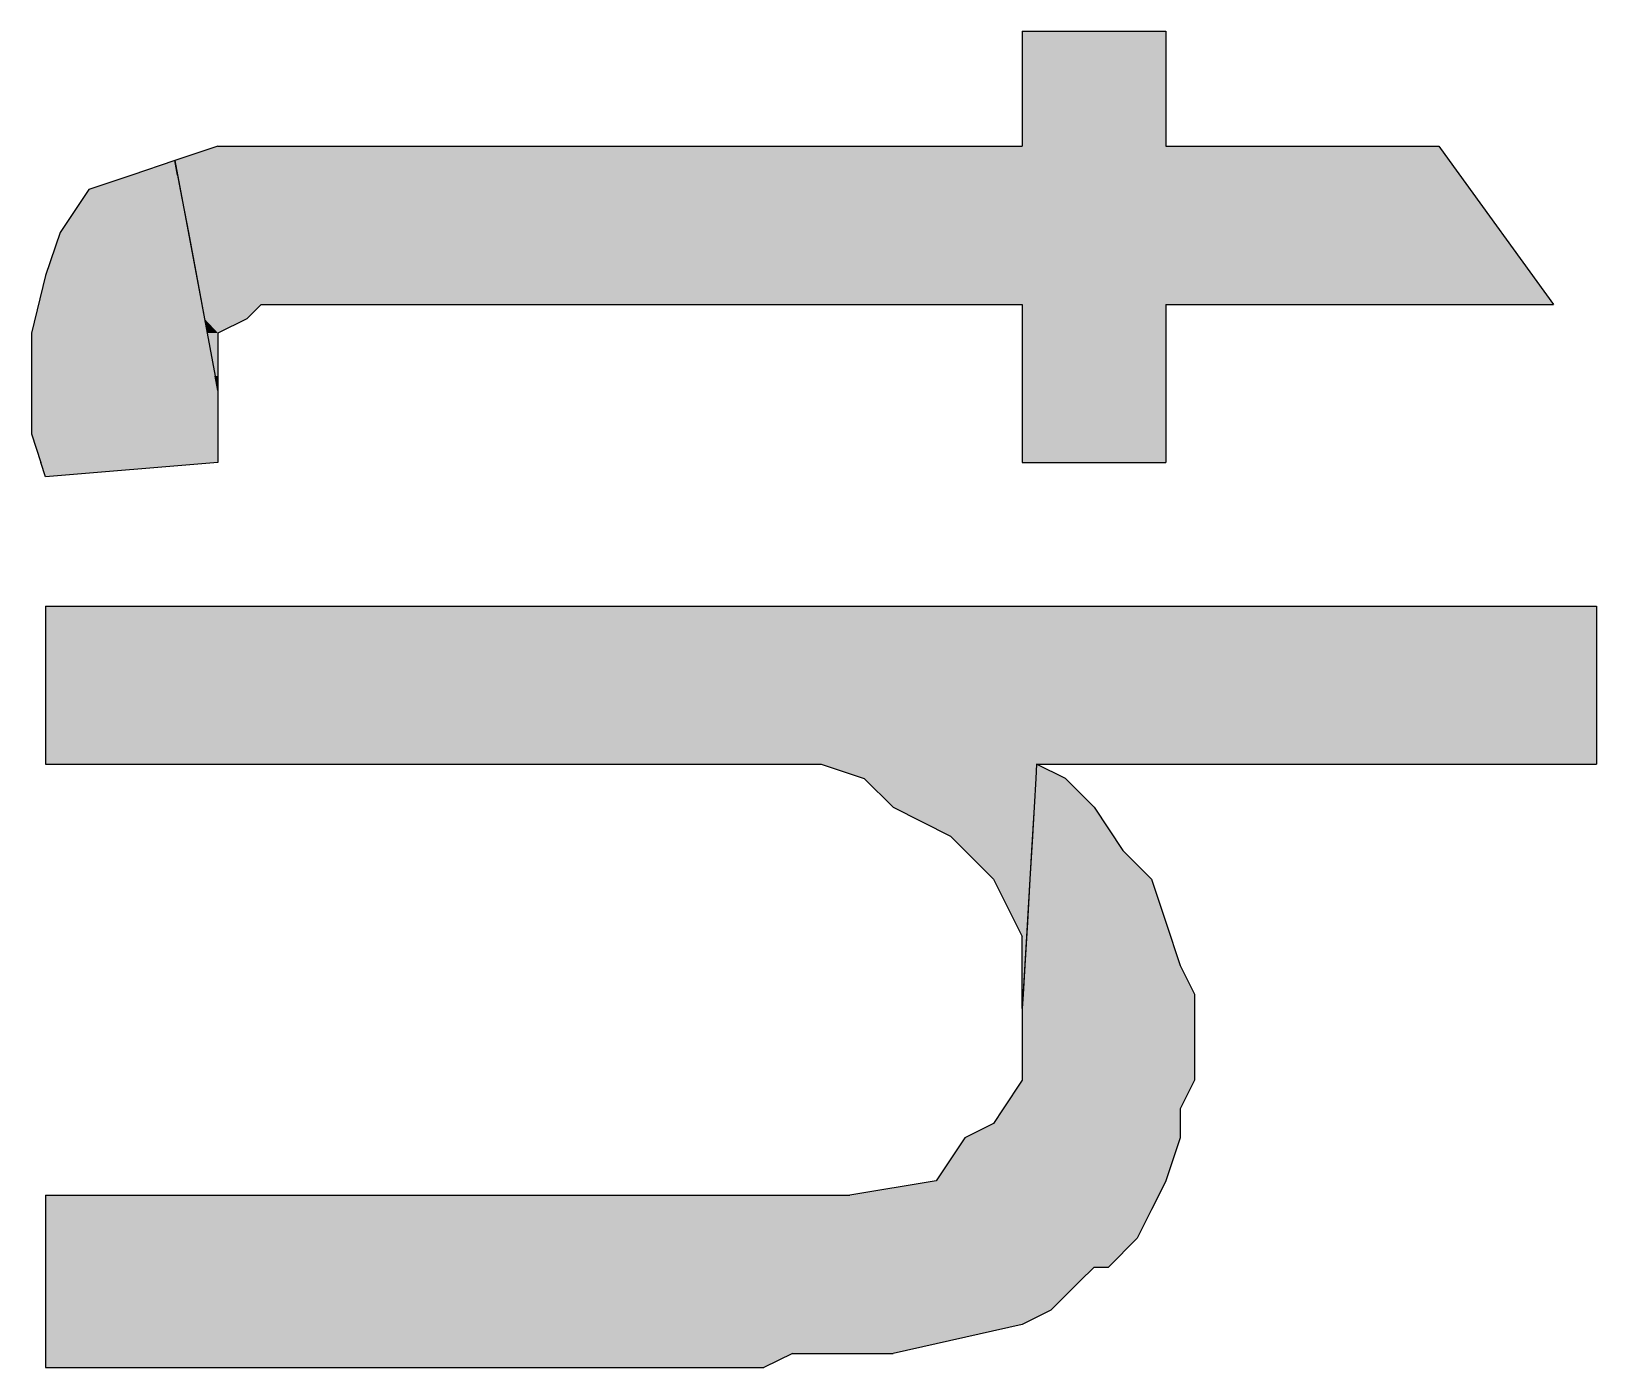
# Model space of a CAD drawing. Extents: x -1063 to 1100, y -467 to 441.
# Drawn here: x 568.63 to 586.8, y 125.58 to 141.08 of the extents above; entities that cross this region are included whole.
import ezdxf

# ---------------------------------------------------------------- set-up
doc = ezdxf.new("R2010")
doc.units = 0
doc.layers.add('H', color=7, linetype='CONTINUOUS')

# ---------------------------------------------------------------- blocks, each defined once
blk = doc.blocks.new('*U549')
at = {"layer": 'H', "color": 0, "linetype": 'CONTINUOUS'}
for p, q in [((570.298, 139.583), (569.798, 139.416)), ((570.33, 139.416), (570.298, 139.583)), ((569.798, 139.416), (569.298, 139.249)), ((570.33, 139.416), (570.361, 139.249)), ((569.298, 139.249), (568.965, 138.749)), ((570.361, 139.249), (570.455, 138.749)), ((568.965, 138.749), (568.798, 138.249)), ((570.455, 138.749), (570.548, 138.249)), ((568.798, 138.249), (568.632, 137.583)), ((570.548, 138.249), (570.673, 137.583)), ((568.632, 137.583), (568.632, 136.916)), ((570.673, 137.583), (570.798, 136.916)), ((568.632, 136.916), (568.632, 136.416)), ((570.798, 136.916), (570.798, 136.416)), ((568.632, 136.416), (568.743, 136.083)), ((570.798, 136.416), (570.798, 136.083)), ((568.798, 135.916), (568.743, 136.083)), ((570.798, 136.083), (568.798, 135.916))]:
    blk.add_line(p, q, dxfattribs=at)
for points in [[(570.298, 139.583), (569.798, 139.416), (570.33, 139.416)], [(569.798, 139.416), (569.298, 139.249), (570.361, 139.249)], [(569.298, 139.249), (568.965, 138.749), (570.455, 138.749)], [(568.965, 138.749), (568.798, 138.249), (570.548, 138.249)], [(568.798, 138.249), (568.632, 137.583), (570.673, 137.583)], [(568.632, 137.583), (568.632, 136.916), (570.798, 136.916)], [(568.632, 136.916), (568.632, 136.416), (570.798, 136.416)], [(568.632, 136.416), (568.743, 136.083), (570.798, 136.083)]]:
    blk.add_solid(points, dxfattribs=at)
at = {"layer": 'H', "color": 0, "linetype": 'CONTINUOUS', "extrusion": (0, 0, -1)}
for points in [[(-569.798, 139.416), (-570.33, 139.416), (-570.361, 139.249)], [(-569.298, 139.249), (-570.361, 139.249), (-570.455, 138.749)], [(-568.965, 138.749), (-570.455, 138.749), (-570.548, 138.249)], [(-568.798, 138.249), (-570.548, 138.249), (-570.673, 137.583)], [(-568.632, 137.583), (-570.673, 137.583), (-570.798, 136.916)], [(-568.632, 136.916), (-570.798, 136.916), (-570.798, 136.416)], [(-568.632, 136.416), (-570.798, 136.416), (-570.798, 136.083)], [(-568.743, 136.083), (-570.798, 136.083), (-568.798, 135.916)]]:
    blk.add_solid(points, dxfattribs=at)
blk = doc.blocks.new('*U550')
at = {"layer": 'H', "color": 0, "linetype": 'CONTINUOUS'}
for p, q in [((580.132, 141.083), (581.798, 141.083)), ((580.132, 141.083), (580.132, 139.749)), ((581.798, 141.083), (581.798, 139.749)), ((570.798, 139.749), (570.298, 139.583)), ((570.798, 139.749), (571.798, 139.749)), ((571.798, 139.749), (572.465, 139.749)), ((572.465, 139.749), (580.132, 139.749)), ((581.798, 139.749), (584.965, 139.749)), ((584.965, 139.749), (585.086, 139.583)), ((570.298, 139.583), (570.611, 137.916)), ((585.086, 139.583), (586.298, 137.916)), ((570.611, 137.916), (570.642, 137.749)), ((571.298, 137.916), (571.132, 137.749)), ((571.298, 137.916), (580.132, 137.916)), ((580.132, 137.916), (580.132, 137.749)), ((581.798, 137.916), (586.298, 137.916)), ((581.798, 137.916), (581.798, 137.749)), ((570.642, 137.749), (570.673, 137.583)), ((571.132, 137.749), (570.798, 137.583)), ((580.132, 137.749), (580.132, 137.583)), ((581.798, 137.749), (581.798, 137.583)), ((570.673, 137.583), (570.767, 137.083)), ((570.798, 137.583), (570.798, 137.083)), ((580.132, 137.583), (580.132, 137.083)), ((581.798, 137.583), (581.798, 137.083)), ((570.798, 136.916), (570.767, 137.083)), ((570.798, 137.083), (570.798, 136.916)), ((580.132, 137.083), (580.132, 136.916)), ((581.798, 137.083), (581.798, 136.916)), ((580.132, 136.916), (580.132, 136.083)), ((581.798, 136.916), (581.798, 136.083)), ((580.132, 136.083), (581.798, 136.083))]:
    blk.add_line(p, q, dxfattribs=at)
for points in [[(580.132, 141.083), (580.132, 141.083), (581.798, 141.083)], [(580.132, 141.083), (580.132, 139.749), (581.798, 139.749)], [(570.798, 139.749), (570.298, 139.583), (585.086, 139.583)], [(570.798, 139.749), (570.798, 139.749), (571.798, 139.749)], [(571.798, 139.749), (571.798, 139.749), (572.465, 139.749)], [(572.465, 139.749), (572.465, 139.749), (580.132, 139.749)], [(581.798, 139.749), (581.798, 139.749), (584.965, 139.749)], [(570.298, 139.583), (570.611, 137.916), (586.298, 137.916)], [(570.611, 137.916), (570.642, 137.749), (571.132, 137.749)], [(571.298, 137.916), (571.298, 137.916), (580.132, 137.916)], [(580.132, 137.916), (580.132, 137.749), (581.798, 137.749)], [(581.798, 137.916), (581.798, 137.916), (586.298, 137.916)], [(570.642, 137.749), (570.673, 137.583), (570.798, 137.583)], [(580.132, 137.749), (580.132, 137.583), (581.798, 137.583)], [(570.673, 137.583), (570.767, 137.083), (570.798, 137.083)], [(580.132, 137.583), (580.132, 137.083), (581.798, 137.083)], [(580.132, 137.083), (580.132, 136.916), (581.798, 136.916)], [(580.132, 136.916), (580.132, 136.083), (581.798, 136.083)], [(580.132, 136.083), (580.132, 136.083), (581.798, 136.083)]]:
    blk.add_solid(points, dxfattribs=at)
at = {"layer": 'H', "color": 0, "linetype": 'CONTINUOUS', "extrusion": (0, 0, -1)}
for points in [[(-580.132, 141.083), (-581.798, 141.083), (-581.798, 139.749)], [(-570.798, 139.749), (-584.965, 139.749), (-585.086, 139.583)], [(-570.298, 139.583), (-585.086, 139.583), (-586.298, 137.916)], [(-570.611, 137.916), (-571.298, 137.916), (-571.132, 137.749)], [(-580.132, 137.916), (-581.798, 137.916), (-581.798, 137.749)], [(-570.642, 137.749), (-571.132, 137.749), (-570.798, 137.583)], [(-580.132, 137.749), (-581.798, 137.749), (-581.798, 137.583)], [(-570.673, 137.583), (-570.798, 137.583), (-570.798, 137.083)], [(-580.132, 137.583), (-581.798, 137.583), (-581.798, 137.083)], [(-570.767, 137.083), (-570.798, 137.083), (-570.798, 136.916)], [(-580.132, 137.083), (-581.798, 137.083), (-581.798, 136.916)], [(-580.132, 136.916), (-581.798, 136.916), (-581.798, 136.083)]]:
    blk.add_solid(points, dxfattribs=at)
blk = doc.blocks.new('*U551')
at = {"layer": 'H', "color": 0, "linetype": 'CONTINUOUS'}
for p, q in [((580.298, 132.583), (580.289, 132.416)), ((580.632, 132.416), (580.298, 132.583)), ((580.289, 132.416), (580.269, 132.083)), ((580.632, 132.416), (580.965, 132.083)), ((580.269, 132.083), (580.24, 131.583)), ((580.965, 132.083), (581.298, 131.583)), ((580.24, 131.583), (580.22, 131.249)), ((581.298, 131.583), (581.632, 131.249)), ((580.22, 131.249), (580.191, 130.749)), ((581.632, 131.249), (581.798, 130.749)), ((580.191, 130.749), (580.161, 130.249)), ((581.798, 130.749), (581.965, 130.249)), ((580.161, 130.249), (580.141, 129.916)), ((581.965, 130.249), (582.132, 129.916)), ((580.141, 129.916), (580.132, 129.749)), ((582.132, 129.916), (582.132, 129.749)), ((580.132, 129.749), (580.132, 129.416)), ((582.132, 129.749), (582.132, 129.416)), ((580.132, 129.416), (580.132, 129.249)), ((582.132, 129.416), (582.132, 129.249)), ((580.132, 129.249), (580.132, 128.916)), ((582.132, 129.249), (582.132, 128.916)), ((580.132, 128.916), (579.909, 128.583)), ((582.132, 128.916), (581.965, 128.583)), ((579.909, 128.583), (579.798, 128.416)), ((581.965, 128.583), (581.965, 128.416)), ((579.798, 128.416), (579.465, 128.249)), ((581.965, 128.416), (581.965, 128.249)), ((579.465, 128.249), (579.132, 127.749)), ((581.965, 128.249), (581.798, 127.749)), ((579.132, 127.749), (578.132, 127.583)), ((581.798, 127.749), (581.715, 127.583)), ((568.798, 127.583), (578.132, 127.583)), ((568.798, 127.583), (568.798, 127.416)), ((581.715, 127.583), (581.632, 127.416)), ((568.798, 127.416), (568.798, 127.083)), ((581.632, 127.416), (581.465, 127.083)), ((568.798, 127.083), (568.798, 126.749)), ((581.465, 127.083), (581.132, 126.749)), ((568.798, 126.749), (568.798, 126.583)), ((580.965, 126.749), (580.798, 126.583)), ((580.965, 126.749), (581.132, 126.749)), ((568.798, 126.583), (568.798, 126.249)), ((580.798, 126.583), (580.465, 126.249)), ((568.798, 126.249), (568.798, 126.083)), ((568.798, 126.083), (568.798, 125.749)), ((580.132, 126.083), (578.632, 125.749)), ((580.465, 126.249), (580.132, 126.083)), ((568.798, 125.749), (568.798, 125.583)), ((577.465, 125.749), (577.132, 125.583)), ((577.465, 125.749), (578.632, 125.749)), ((568.798, 125.583), (577.132, 125.583))]:
    blk.add_line(p, q, dxfattribs=at)
for points in [[(580.298, 132.583), (580.289, 132.416), (580.632, 132.416)], [(580.289, 132.416), (580.269, 132.083), (580.965, 132.083)], [(580.269, 132.083), (580.24, 131.583), (581.298, 131.583)], [(580.24, 131.583), (580.22, 131.249), (581.632, 131.249)], [(580.22, 131.249), (580.191, 130.749), (581.798, 130.749)], [(580.191, 130.749), (580.161, 130.249), (581.965, 130.249)], [(580.161, 130.249), (580.141, 129.916), (582.132, 129.916)], [(580.141, 129.916), (580.132, 129.749), (582.132, 129.749)], [(580.132, 129.749), (580.132, 129.416), (582.132, 129.416)], [(580.132, 129.416), (580.132, 129.249), (582.132, 129.249)], [(580.132, 129.249), (580.132, 128.916), (582.132, 128.916)], [(580.132, 128.916), (579.909, 128.583), (581.965, 128.583)], [(579.909, 128.583), (579.798, 128.416), (581.965, 128.416)], [(579.798, 128.416), (579.465, 128.249), (581.965, 128.249)], [(579.465, 128.249), (579.132, 127.749), (581.798, 127.749)], [(579.132, 127.749), (578.132, 127.583), (581.715, 127.583)], [(568.798, 127.583), (568.798, 127.583), (578.132, 127.583)], [(568.798, 127.583), (568.798, 127.416), (581.632, 127.416)], [(568.798, 127.416), (568.798, 127.083), (581.465, 127.083)], [(568.798, 127.083), (568.798, 126.749), (581.132, 126.749)], [(568.798, 126.749), (568.798, 126.583), (580.798, 126.583)], [(580.965, 126.749), (580.965, 126.749), (581.132, 126.749)], [(568.798, 126.583), (568.798, 126.249), (580.465, 126.249)], [(568.798, 126.249), (568.798, 126.083), (580.132, 126.083)], [(568.798, 126.083), (568.798, 125.749), (578.632, 125.749)], [(568.798, 125.749), (568.798, 125.583), (577.132, 125.583)], [(577.465, 125.749), (577.465, 125.749), (578.632, 125.749)], [(568.798, 125.583), (568.798, 125.583), (577.132, 125.583)]]:
    blk.add_solid(points, dxfattribs=at)
at = {"layer": 'H', "color": 0, "linetype": 'CONTINUOUS', "extrusion": (0, 0, -1)}
for points in [[(-580.289, 132.416), (-580.632, 132.416), (-580.965, 132.083)], [(-580.269, 132.083), (-580.965, 132.083), (-581.298, 131.583)], [(-580.24, 131.583), (-581.298, 131.583), (-581.632, 131.249)], [(-580.22, 131.249), (-581.632, 131.249), (-581.798, 130.749)], [(-580.191, 130.749), (-581.798, 130.749), (-581.965, 130.249)], [(-580.161, 130.249), (-581.965, 130.249), (-582.132, 129.916)], [(-580.141, 129.916), (-582.132, 129.916), (-582.132, 129.749)], [(-580.132, 129.749), (-582.132, 129.749), (-582.132, 129.416)], [(-580.132, 129.416), (-582.132, 129.416), (-582.132, 129.249)], [(-580.132, 129.249), (-582.132, 129.249), (-582.132, 128.916)], [(-580.132, 128.916), (-582.132, 128.916), (-581.965, 128.583)], [(-579.909, 128.583), (-581.965, 128.583), (-581.965, 128.416)], [(-579.798, 128.416), (-581.965, 128.416), (-581.965, 128.249)], [(-579.465, 128.249), (-581.965, 128.249), (-581.798, 127.749)], [(-579.132, 127.749), (-581.798, 127.749), (-581.715, 127.583)], [(-568.798, 127.583), (-581.715, 127.583), (-581.632, 127.416)], [(-568.798, 127.416), (-581.632, 127.416), (-581.465, 127.083)], [(-568.798, 127.083), (-581.465, 127.083), (-581.132, 126.749)], [(-568.798, 126.749), (-580.965, 126.749), (-580.798, 126.583)], [(-568.798, 126.583), (-580.798, 126.583), (-580.465, 126.249)], [(-568.798, 126.249), (-580.465, 126.249), (-580.132, 126.083)], [(-568.798, 126.083), (-580.132, 126.083), (-578.632, 125.749)], [(-568.798, 125.749), (-577.465, 125.749), (-577.132, 125.583)]]:
    blk.add_solid(points, dxfattribs=at)
blk = doc.blocks.new('*U552')
at = {"layer": 'H', "color": 0, "linetype": 'CONTINUOUS'}
for p, q in [((568.798, 134.416), (586.798, 134.416)), ((568.798, 134.416), (568.798, 132.583)), ((586.798, 134.416), (586.798, 132.583)), ((568.798, 132.583), (576.798, 132.583)), ((576.798, 132.583), (577.298, 132.583)), ((577.298, 132.583), (577.798, 132.583)), ((577.798, 132.583), (578.298, 132.416)), ((580.298, 132.583), (580.289, 132.416)), ((580.298, 132.583), (586.798, 132.583)), ((578.298, 132.416), (578.632, 132.083)), ((580.289, 132.416), (580.269, 132.083)), ((578.632, 132.083), (579.298, 131.749)), ((580.269, 132.083), (580.249, 131.749)), ((579.298, 131.749), (579.798, 131.249)), ((580.249, 131.749), (580.22, 131.249)), ((579.798, 131.249), (580.132, 130.583)), ((580.22, 131.249), (580.181, 130.583)), ((580.181, 130.583), (580.132, 129.749)), ((580.132, 129.749), (580.132, 130.583))]:
    blk.add_line(p, q, dxfattribs=at)
for points in [[(568.798, 134.416), (568.798, 134.416), (586.798, 134.416)], [(568.798, 134.416), (568.798, 132.583), (586.798, 132.583)], [(568.798, 132.583), (568.798, 132.583), (576.798, 132.583)], [(576.798, 132.583), (576.798, 132.583), (577.298, 132.583)], [(577.298, 132.583), (577.298, 132.583), (577.798, 132.583)], [(577.798, 132.583), (578.298, 132.416), (580.289, 132.416)], [(580.298, 132.583), (580.298, 132.583), (586.798, 132.583)], [(578.298, 132.416), (578.632, 132.083), (580.269, 132.083)], [(578.632, 132.083), (579.298, 131.749), (580.249, 131.749)], [(579.298, 131.749), (579.798, 131.249), (580.22, 131.249)], [(579.798, 131.249), (580.132, 130.583), (580.181, 130.583)]]:
    blk.add_solid(points, dxfattribs=at)
at = {"layer": 'H', "color": 0, "linetype": 'CONTINUOUS', "extrusion": (0, 0, -1)}
for points in [[(-568.798, 134.416), (-586.798, 134.416), (-586.798, 132.583)], [(-577.798, 132.583), (-580.298, 132.583), (-580.289, 132.416)], [(-578.298, 132.416), (-580.289, 132.416), (-580.269, 132.083)], [(-578.632, 132.083), (-580.269, 132.083), (-580.249, 131.749)], [(-579.298, 131.749), (-580.249, 131.749), (-580.22, 131.249)], [(-579.798, 131.249), (-580.22, 131.249), (-580.181, 130.583)], [(-580.132, 130.583), (-580.181, 130.583), (-580.132, 129.749)]]:
    blk.add_solid(points, dxfattribs=at)

msp = doc.modelspace()

# ---------------------------------------------------------------- block references
at = {"layer": 'H', "color": 0, "linetype": 'CONTINUOUS'}
for name in ['*U550', '*U549', '*U552', '*U551']:
    msp.add_blockref(name, (0, 0), dxfattribs=at)

doc.saveas('drawing.dxf')
